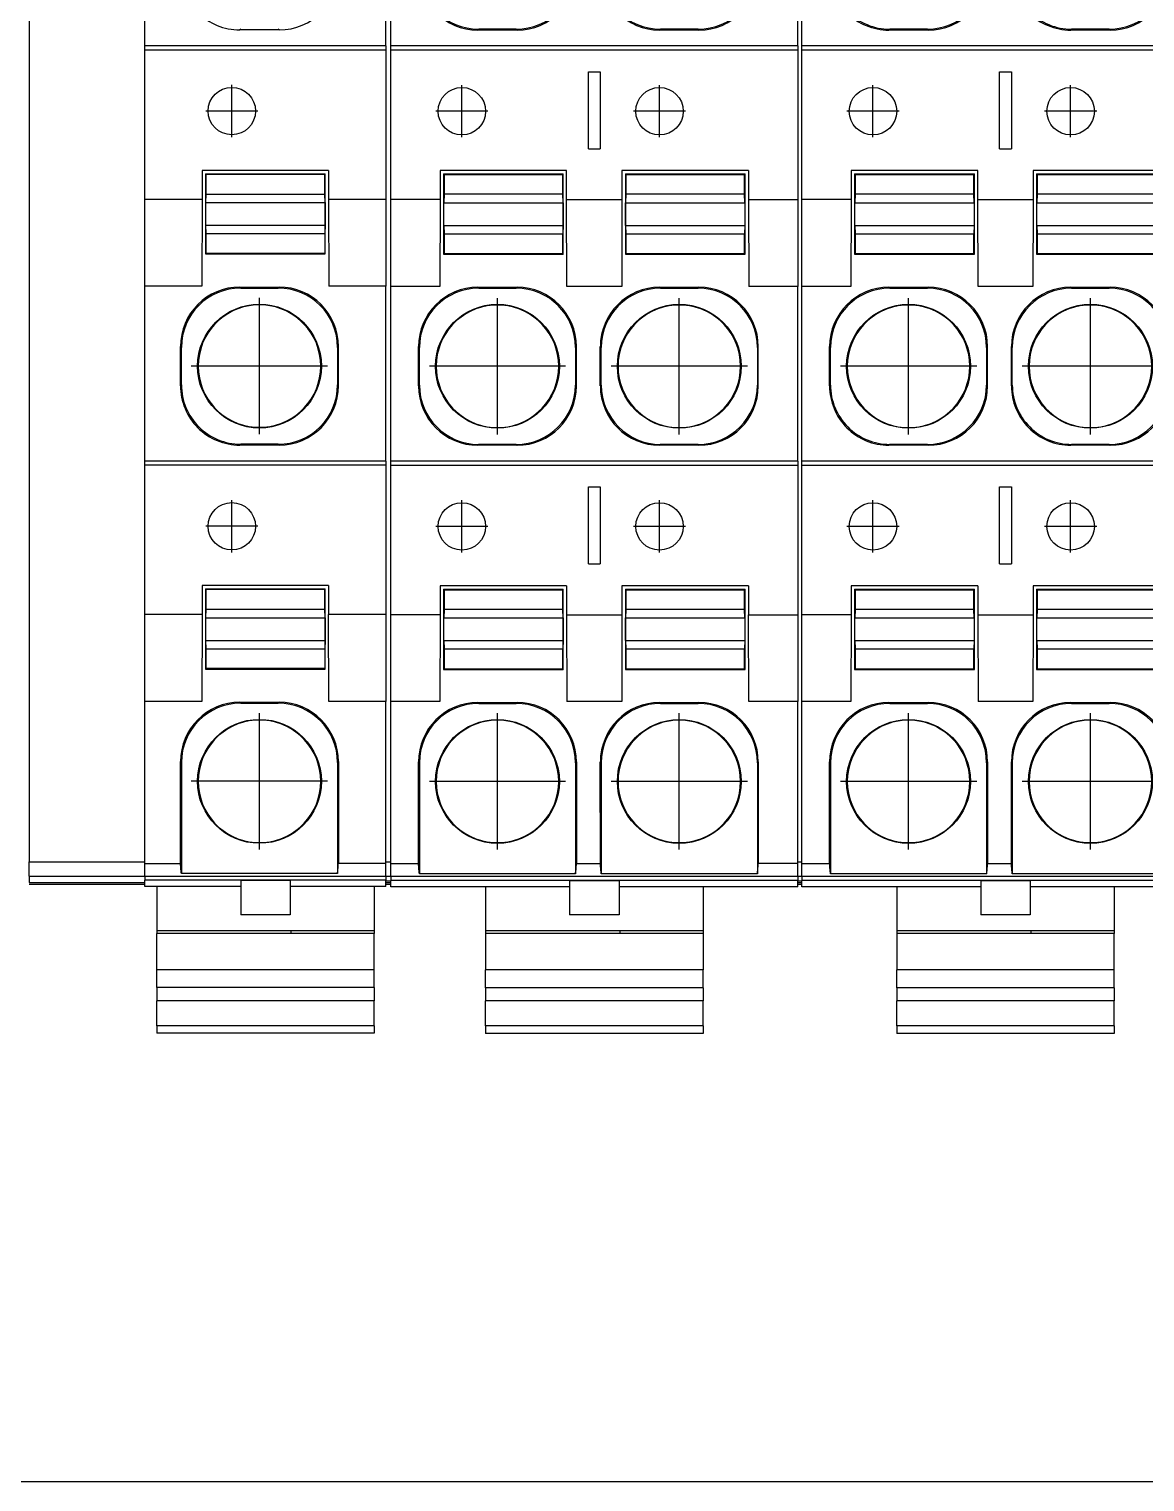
# Model space of a CAD drawing. Extents: x -2333 to 4564, y -5034 to 5704.
# Drawn here: x 3550.8 to 3651.5, y 2006.7 to 2137.7 of the extents above; entities that cross this region are included whole.
import ezdxf

# ---------------------------------------------------------------- set-up
doc = ezdxf.new("R2010")
doc.units = 0
doc.header["$LTSCALE"] = 10
doc.header["$MEASUREMENT"] = 0
doc.linetypes.add('DOT_CENTER', pattern=[14, 12, -1, 0, -1])
doc.layers.get('0').update_dxf_attribs({"linetype": 'CONTINUOUS'})
doc.layers.add('1', color=7, linetype='CONTINUOUS')
doc.layers.add('LEG', color=7, linetype='CONTINUOUS')

# ---------------------------------------------------------------- blocks, each defined once
blk = doc.blocks.new('FIBO-F-1KF__15', base_point=(-334.493, 151.883))
at = {"color": 7, "linetype": 'Continuous'}
for p, q in [((-212.653, 171.333), (-212.653, 171.433)), ((-212.293, 171.333), (-212.293, 171.433)), ((-212.18, 171.333), (-212.18, 171.433)), ((-212.093, 171.333), (-212.093, 171.433)), ((-212.653, 160.913), (-212.653, 161.033)), ((-212.293, 160.913), (-212.293, 161.033)), ((-212.18, 160.913), (-212.18, 161.033)), ((-212.093, 160.913), (-212.093, 161.033)), ((-212.293, 158.488), (-212.293, 160.913)), ((-212.293, 157.238), (-212.293, 158.488)), ((-212.293, 154.813), (-212.293, 157.238)), ((-212.653, 151.883), (-212.653, 154.813)), ((-212.293, 151.883), (-212.293, 154.813)), ((-212.093, 151.883), (-212.093, 154.813)), ((-333.934, 151.883), (-212.653, 151.883)), ((-212.293, 151.883), (-212.653, 151.883)), ((-212.293, 151.883), (-212.132, 151.883))]:
    blk.add_line(p, q, dxfattribs=at)
at = {"color": 2, "linetype": 'Continuous'}
for p, q in [((-212.132, 171.333), (-212.132, 171.433)), ((-212.132, 160.913), (-212.132, 161.033)), ((-212.132, 151.883), (-212.132, 154.813))]:
    blk.add_line(p, q, dxfattribs=at)
blk = doc.blocks.new('FIBO-P-SP-TWIN-____1__12', base_point=(-268.79, 171.433))
at = {"color": 7, "linetype": 'Continuous'}
for p, q in [((-233.29, 181.733), (-233.29, 171.433)), ((-233.191, 171.433), (-233.191, 181.733)), ((-222.79, 181.733), (-222.79, 171.433)), ((-222.691, 171.433), (-222.691, 181.733)), ((-212.29, 181.733), (-212.29, 171.433)), ((-212.026, 181.733), (-212.026, 177.208)), ((-230.14, 180.483), (-230.14, 177.283)), ((-219.64, 180.483), (-219.64, 177.283)), ((-212.357, 180.708), (-212.357, 176.758)), ((-230.054, 177.369), (-230.054, 180.398)), ((-230.04, 177.383), (-230.04, 180.383)), ((-229.54, 180.383), (-229.54, 177.383)), ((-229.327, 177.374), (-229.327, 180.392)), ((-228.752, 177.374), (-228.752, 180.392)), ((-228.54, 177.383), (-228.54, 180.383)), ((-228.04, 177.383), (-228.04, 180.383)), ((-228.025, 177.369), (-228.025, 180.398)), ((-219.554, 177.369), (-219.554, 180.398)), ((-219.54, 177.383), (-219.54, 180.383)), ((-219.04, 180.383), (-219.04, 177.383)), ((-218.827, 177.374), (-218.827, 180.392)), ((-218.252, 177.374), (-218.252, 180.392)), ((-218.04, 177.383), (-218.04, 180.383)), ((-217.54, 177.383), (-217.54, 180.383)), ((-217.525, 177.369), (-217.525, 180.398)), ((-212.026, 179.333), (-210.92, 179.333)), ((-210.92, 179.333), (-210.842, 179.333)), ((-209.924, 179.333), (-210.842, 179.333)), ((-210.842, 179.333), (-210.842, 173.833)), ((-209.472, 179.333), (-209.924, 179.333)), ((-209.472, 179.333), (-209.14, 179.333)), ((-208.508, 179.333), (-209.14, 179.333)), ((-208.508, 179.333), (-208.319, 179.333)), ((-208.319, 179.333), (-208.319, 173.833)), ((-233.715, 179.208), (-233.715, 178.258)), ((-233.692, 179.231), (-233.692, 178.235)), ((-227.187, 178.235), (-227.187, 179.231)), ((-227.165, 178.258), (-227.165, 179.208)), ((-223.215, 179.208), (-223.215, 178.258)), ((-223.192, 179.231), (-223.192, 178.235)), ((-216.687, 178.235), (-216.687, 179.231)), ((-216.665, 178.258), (-216.665, 179.208)), ((-226.736, 178.843), (-226.736, 178.623)), ((-223.644, 178.623), (-223.644, 178.843)), ((-216.236, 178.843), (-216.236, 178.623)), ((-213.144, 178.623), (-213.144, 178.843)), ((-230.14, 177.283), (-229.407, 177.283)), ((-230.054, 177.369), (-230.04, 177.383)), ((-230.054, 177.369), (-228.025, 177.369)), ((-230.04, 177.383), (-229.54, 177.383)), ((-229.54, 177.383), (-229.327, 177.374)), ((-229.407, 175.883), (-229.407, 177.283)), ((-229.407, 177.283), (-227.209, 177.276)), ((-228.752, 177.374), (-229.327, 177.374)), ((-228.752, 177.374), (-228.54, 177.383)), ((-228.54, 177.383), (-228.04, 177.383)), ((-228.04, 177.383), (-228.025, 177.369)), ((-227.209, 177.276), (-227.209, 175.89)), ((-219.64, 177.283), (-218.907, 177.283)), ((-219.554, 177.369), (-219.54, 177.383)), ((-219.554, 177.369), (-217.525, 177.369)), ((-219.54, 177.383), (-219.04, 177.383)), ((-219.04, 177.383), (-218.827, 177.374)), ((-218.907, 175.883), (-218.907, 177.283)), ((-218.907, 177.283), (-216.709, 177.276)), ((-218.252, 177.374), (-218.827, 177.374)), ((-218.252, 177.374), (-218.04, 177.383)), ((-218.04, 177.383), (-217.54, 177.383)), ((-217.54, 177.383), (-217.525, 177.369)), ((-216.709, 177.276), (-216.709, 175.89)), ((-212.178, 177.208), (-212.026, 177.208)), ((-212.026, 177.208), (-211.315, 177.208)), ((-211.315, 177.208), (-211.315, 175.958)), ((-232.64, 176.733), (-230.69, 176.733)), ((-232.64, 176.433), (-232.64, 176.733)), ((-230.69, 176.433), (-230.69, 176.733)), ((-224.692, 176.735), (-225.687, 176.735)), ((-224.715, 176.758), (-225.665, 176.758)), ((-222.14, 176.433), (-222.14, 176.733)), ((-222.14, 176.733), (-220.19, 176.733)), ((-220.19, 176.433), (-220.19, 176.733)), ((-212.612, 176.735), (-215.187, 176.735)), ((-215.165, 176.758), (-212.357, 176.758)), ((-212.612, 176.131), (-212.612, 176.735)), ((-230.69, 176.433), (-232.64, 176.433)), ((-220.19, 176.433), (-222.14, 176.433)), ((-224.692, 176.131), (-225.687, 176.131)), ((-225.665, 176.108), (-224.715, 176.108)), ((-215.187, 176.131), (-212.612, 176.131)), ((-215.165, 176.108), (-212.357, 176.108)), ((-212.357, 176.108), (-212.357, 172.158)), ((-230.14, 175.883), (-230.14, 172.683)), ((-229.407, 175.883), (-230.14, 175.883)), ((-228.025, 175.798), (-230.054, 175.798)), ((-230.054, 172.769), (-230.054, 175.798)), ((-230.04, 175.783), (-230.054, 175.798)), ((-230.04, 172.783), (-230.04, 175.783)), ((-229.54, 175.783), (-230.04, 175.783)), ((-229.327, 175.792), (-229.54, 175.783)), ((-229.54, 175.783), (-229.54, 172.783)), ((-227.209, 175.89), (-229.407, 175.883)), ((-229.327, 175.792), (-228.752, 175.792)), ((-229.327, 172.774), (-229.327, 175.792)), ((-228.752, 172.774), (-228.752, 175.792)), ((-228.752, 175.792), (-228.54, 175.783)), ((-228.54, 172.783), (-228.54, 175.783)), ((-228.04, 175.783), (-228.54, 175.783)), ((-228.04, 175.783), (-228.025, 175.798)), ((-228.04, 172.783), (-228.04, 175.783)), ((-228.025, 172.769), (-228.025, 175.798)), ((-219.64, 175.883), (-219.64, 172.683)), ((-219.64, 175.883), (-218.907, 175.883)), ((-217.525, 175.798), (-219.554, 175.798)), ((-219.554, 172.769), (-219.554, 175.798)), ((-219.54, 175.783), (-219.554, 175.798)), ((-219.54, 172.783), (-219.54, 175.783)), ((-219.04, 175.783), (-219.54, 175.783)), ((-218.827, 175.792), (-219.04, 175.783)), ((-219.04, 175.783), (-219.04, 172.783)), ((-218.907, 175.883), (-216.709, 175.89)), ((-218.827, 172.774), (-218.827, 175.792)), ((-218.827, 175.792), (-218.252, 175.792)), ((-218.252, 172.774), (-218.252, 175.792)), ((-218.252, 175.792), (-218.04, 175.783)), ((-217.54, 175.783), (-218.04, 175.783)), ((-218.04, 172.783), (-218.04, 175.783)), ((-217.54, 175.783), (-217.525, 175.798)), ((-217.54, 172.783), (-217.54, 175.783)), ((-217.525, 172.769), (-217.525, 175.798)), ((-212.178, 175.958), (-212.026, 175.958)), ((-212.026, 175.958), (-211.315, 175.958)), ((-212.026, 175.958), (-212.026, 171.433)), ((-233.715, 174.608), (-233.715, 173.658)), ((-233.692, 174.631), (-233.692, 173.635)), ((-227.187, 173.635), (-227.187, 174.631)), ((-227.165, 173.658), (-227.165, 174.608)), ((-223.215, 174.608), (-223.215, 173.658)), ((-223.192, 174.631), (-223.192, 173.635)), ((-216.687, 173.635), (-216.687, 174.631)), ((-216.665, 173.658), (-216.665, 174.608)), ((-226.736, 174.243), (-226.736, 174.023)), ((-223.644, 174.023), (-223.644, 174.243)), ((-216.236, 174.243), (-216.236, 174.023)), ((-213.144, 174.023), (-213.144, 174.243)), ((-212.026, 173.833), (-210.92, 173.833)), ((-210.92, 173.833), (-210.842, 173.833)), ((-210.842, 173.833), (-209.924, 173.833)), ((-209.472, 173.833), (-209.924, 173.833)), ((-209.472, 173.833), (-209.14, 173.833)), ((-208.508, 173.833), (-209.14, 173.833)), ((-208.508, 173.833), (-208.319, 173.833)), ((-230.054, 172.769), (-230.04, 172.783)), ((-230.054, 172.769), (-228.025, 172.769)), ((-230.04, 172.783), (-229.54, 172.783)), ((-229.54, 172.783), (-229.327, 172.774)), ((-228.752, 172.774), (-229.327, 172.774)), ((-228.752, 172.774), (-228.54, 172.783)), ((-228.54, 172.783), (-228.04, 172.783)), ((-228.04, 172.783), (-228.025, 172.769)), ((-219.554, 172.769), (-219.54, 172.783)), ((-219.554, 172.769), (-217.525, 172.769)), ((-219.54, 172.783), (-219.04, 172.783)), ((-219.04, 172.783), (-218.827, 172.774)), ((-218.252, 172.774), (-218.827, 172.774)), ((-218.252, 172.774), (-218.04, 172.783)), ((-218.04, 172.783), (-217.54, 172.783)), ((-217.54, 172.783), (-217.525, 172.769)), ((-230.14, 172.683), (-229.407, 172.683)), ((-229.407, 172.683), (-229.407, 171.433)), ((-229.407, 172.683), (-227.209, 172.676)), ((-227.209, 172.676), (-227.209, 171.433)), ((-219.64, 172.683), (-218.907, 172.683)), ((-218.907, 172.683), (-218.907, 171.433)), ((-218.907, 172.683), (-216.709, 172.676)), ((-216.709, 172.676), (-216.709, 171.433)), ((-224.692, 172.135), (-225.687, 172.135)), ((-224.715, 172.158), (-225.665, 172.158)), ((-212.612, 172.135), (-215.187, 172.135)), ((-215.165, 172.158), (-212.357, 172.158)), ((-212.612, 171.433), (-212.612, 172.135)), ((-233.29, 171.433), (-237.709, 171.433)), ((-233.191, 171.433), (-233.29, 171.433)), ((-229.407, 171.433), (-233.191, 171.433)), ((-227.209, 171.433), (-229.407, 171.433)), ((-222.79, 171.433), (-227.209, 171.433)), ((-222.691, 171.433), (-222.79, 171.433)), ((-218.907, 171.433), (-222.691, 171.433)), ((-216.709, 171.433), (-218.907, 171.433)), ((-212.612, 171.433), (-216.709, 171.433)), ((-212.29, 171.433), (-212.612, 171.433)), ((-212.29, 171.433), (-212.188, 171.433)), ((-212.026, 171.433), (-212.188, 171.433))]:
    blk.add_line(p, q, dxfattribs=at)
at = {"color": 2, "linetype": 'Continuous'}
for p, q in [((-212.188, 181.733), (-212.188, 171.433)), ((-209.924, 179.333), (-209.924, 173.833)), ((-209.472, 179.333), (-209.472, 173.833)), ((-209.14, 179.333), (-209.14, 173.833)), ((-208.508, 179.333), (-208.508, 173.833)), ((-233.692, 179.231), (-233.715, 179.208)), ((-227.165, 179.208), (-227.187, 179.231)), ((-223.215, 179.208), (-223.192, 179.231)), ((-216.687, 179.231), (-216.665, 179.208)), ((-233.715, 178.258), (-233.692, 178.235)), ((-227.165, 178.258), (-227.187, 178.235)), ((-223.215, 178.258), (-223.192, 178.235)), ((-216.665, 178.258), (-216.687, 178.235)), ((-212.178, 177.208), (-212.178, 175.958)), ((-210.842, 177.233), (-210.92, 177.233)), ((-225.665, 176.758), (-225.687, 176.735)), ((-224.715, 176.758), (-224.692, 176.735)), ((-215.165, 176.758), (-215.187, 176.735)), ((-225.665, 176.108), (-225.687, 176.131)), ((-224.715, 176.108), (-224.692, 176.131)), ((-215.165, 176.108), (-215.187, 176.131)), ((-233.692, 174.631), (-233.715, 174.608)), ((-227.165, 174.608), (-227.187, 174.631)), ((-223.215, 174.608), (-223.192, 174.631)), ((-216.665, 174.608), (-216.687, 174.631)), ((-233.715, 173.658), (-233.692, 173.635)), ((-227.165, 173.658), (-227.187, 173.635)), ((-223.215, 173.658), (-223.192, 173.635)), ((-216.665, 173.658), (-216.687, 173.635)), ((-225.665, 172.158), (-225.687, 172.135)), ((-224.715, 172.158), (-224.692, 172.135)), ((-215.165, 172.158), (-215.187, 172.135))]:
    blk.add_line(p, q, dxfattribs=at)
at = {"color": 7, "linetype": 'Continuous'}
for centre, radius in [((-225.19, 178.733), 1.567), ((-214.69, 178.733), 1.567), ((-231.64, 178.233), 0.6), ((-221.14, 178.233), 0.6), ((-225.19, 174.133), 1.567), ((-214.69, 174.133), 1.567), ((-231.64, 173.233), 0.6), ((-221.14, 173.233), 0.6)]:
    blk.add_circle(centre, radius, dxfattribs=at)
for centre, radius, start, end in [((-235.215, 179.208), 1.5, 0, 90), ((-235.192, 179.231), 1.5, 0, 90), ((-225.687, 179.231), 1.5, 90, 180), ((-225.665, 179.208), 1.5, 90, 180), ((-224.715, 179.208), 1.5, 0, 90), ((-224.692, 179.231), 1.5, 0, 90), ((-215.187, 179.231), 1.5, 90, 180), ((-215.165, 179.208), 1.5, 90, 180), ((-225.19, 178.733), 1.55, 4.0694, 175.9306), ((-214.69, 178.733), 1.55, 4.0694, 175.9306), ((-225.218, 178.733), 1.522, 175.8545, 184.1455), ((-225.19, 178.733), 1.55, 184.0694, 355.9306), ((-225.161, 178.733), 1.522, 355.8545, 4.1455), ((-214.718, 178.733), 1.522, 175.8545, 184.1455), ((-214.69, 178.733), 1.55, 184.0694, 355.9306), ((-214.661, 178.733), 1.522, 355.8545, 4.1455), ((-235.215, 178.258), 1.5, 270, 0), ((-235.192, 178.235), 1.5, 270, 0), ((-225.687, 178.235), 1.5, 180, 270), ((-225.665, 178.258), 1.5, 180, 270), ((-224.715, 178.258), 1.5, 270, 0), ((-224.692, 178.235), 1.5, 270, 0), ((-215.187, 178.235), 1.5, 180, 270), ((-215.165, 178.258), 1.5, 180, 270), ((-235.215, 174.608), 1.5, 0, 90), ((-235.192, 174.631), 1.5, 0, 90), ((-225.687, 174.631), 1.5, 90, 180), ((-225.665, 174.608), 1.5, 90, 180), ((-224.715, 174.608), 1.5, 0, 90), ((-224.692, 174.631), 1.5, 0, 90), ((-215.187, 174.631), 1.5, 90, 180), ((-215.165, 174.608), 1.5, 90, 180), ((-225.19, 174.133), 1.55, 4.0694, 175.9306), ((-214.69, 174.133), 1.55, 4.0694, 175.9306), ((-225.218, 174.133), 1.522, 175.8545, 184.1455), ((-225.161, 174.133), 1.522, 355.8545, 4.1455), ((-214.718, 174.133), 1.522, 175.8545, 184.1455), ((-214.661, 174.133), 1.522, 355.8545, 4.1455), ((-225.19, 174.133), 1.55, 184.0694, 355.9306), ((-214.69, 174.133), 1.55, 184.0694, 355.9306), ((-235.215, 173.658), 1.5, 270, 0), ((-235.192, 173.635), 1.5, 270, 0), ((-225.687, 173.635), 1.5, 180, 270), ((-225.665, 173.658), 1.5, 180, 270), ((-224.715, 173.658), 1.5, 270, 0), ((-224.692, 173.635), 1.5, 270, 0), ((-215.187, 173.635), 1.5, 180, 270), ((-215.165, 173.658), 1.5, 180, 270)]:
    blk.add_arc(centre, radius, start, end, dxfattribs=at)
at = {"color": 2, "linetype": 'Continuous'}
for points in [[(-210.92, 177.233), (-210.92, 177.758), (-210.92, 178.283), (-210.92, 178.808), (-210.92, 179.333)], [(-210.92, 173.833), (-210.92, 174.683), (-210.92, 175.533), (-210.92, 176.383), (-210.92, 177.233)]]:
    blk.add_spline(points, degree=3, dxfattribs=at)
at = {"color": 7, "linetype": 'Continuous'}
for points in [[(-212.357, 176.758), (-212.463, 176.747), (-212.612, 176.735)], [(-212.357, 176.108), (-212.463, 176.12), (-212.612, 176.131)], [(-212.357, 172.158), (-212.463, 172.147), (-212.612, 172.135)]]:
    blk.add_spline(points, degree=3, dxfattribs=at)
at = {"layer": '1', "color": 2, "linetype": 'DOT_CENTER'}
for p, q in [((-225.19, 180.457), (-225.19, 177.009)), ((-214.69, 180.457), (-214.69, 177.009)), ((-231.64, 178.893), (-231.64, 177.573)), ((-223.466, 178.733), (-226.913, 178.733)), ((-221.14, 178.893), (-221.14, 177.573)), ((-212.966, 178.733), (-216.413, 178.733)), ((-230.98, 178.233), (-232.3, 178.233)), ((-220.48, 178.233), (-221.8, 178.233)), ((-225.19, 175.857), (-225.19, 172.409)), ((-214.69, 175.857), (-214.69, 172.409)), ((-231.64, 173.893), (-231.64, 172.573)), ((-223.466, 174.133), (-226.913, 174.133)), ((-221.14, 173.893), (-221.14, 172.573)), ((-212.966, 174.133), (-216.413, 174.133)), ((-230.98, 173.233), (-232.3, 173.233)), ((-220.48, 173.233), (-221.8, 173.233))]:
    blk.add_line(p, q, dxfattribs=at)
blk = doc.blocks.new('FIBO-P-SP1_5-SINGLE-PWR__11', base_point=(-268.793, 154.813))
at = {"color": 7, "linetype": 'Continuous'}
for p, q in [((-233.293, 160.913), (-237.712, 160.913)), ((-233.293, 160.913), (-233.293, 154.813)), ((-233.293, 160.913), (-233.195, 160.913)), ((-233.195, 154.813), (-233.195, 160.913)), ((-233.195, 160.913), (-229.41, 160.913)), ((-229.41, 160.913), (-227.212, 160.913)), ((-229.41, 160.913), (-229.41, 159.463)), ((-222.793, 160.913), (-227.212, 160.913)), ((-227.212, 160.913), (-227.212, 159.47)), ((-222.793, 160.913), (-222.793, 154.813)), ((-222.793, 160.913), (-222.695, 160.913)), ((-222.695, 154.813), (-222.695, 160.913)), ((-222.695, 160.913), (-218.91, 160.913)), ((-218.91, 160.913), (-216.712, 160.913)), ((-218.91, 160.913), (-218.91, 159.463)), ((-216.712, 160.913), (-216.712, 159.47)), ((-212.615, 160.913), (-216.712, 160.913)), ((-212.293, 160.913), (-212.615, 160.913)), ((-212.615, 160.913), (-212.615, 159.71)), ((-212.293, 158.488), (-212.293, 160.913)), ((-212.293, 160.913), (-212.192, 160.913)), ((-212.029, 160.913), (-212.192, 160.913)), ((-212.029, 160.913), (-212.029, 158.488)), ((-212.029, 160.613), (-210.923, 160.613)), ((-210.923, 160.613), (-210.845, 160.613)), ((-209.928, 160.613), (-210.845, 160.613)), ((-210.845, 160.613), (-210.845, 155.113)), ((-209.476, 160.613), (-209.928, 160.613)), ((-209.476, 160.613), (-209.144, 160.613)), ((-208.512, 160.613), (-209.144, 160.613)), ((-208.512, 160.613), (-208.323, 160.613)), ((-208.323, 160.613), (-208.323, 155.113)), ((-229.41, 159.463), (-227.212, 159.47)), ((-224.696, 159.71), (-225.691, 159.71)), ((-225.668, 159.688), (-224.718, 159.688)), ((-216.712, 159.47), (-218.91, 159.463)), ((-215.191, 159.71), (-212.615, 159.71)), ((-215.168, 159.688), (-212.361, 159.688)), ((-212.361, 159.688), (-212.361, 155.738)), ((-230.143, 159.463), (-229.41, 159.463)), ((-230.143, 159.463), (-230.143, 156.263)), ((-228.029, 159.377), (-230.057, 159.377)), ((-230.043, 159.363), (-230.057, 159.377)), ((-230.057, 156.349), (-230.057, 159.377)), ((-230.043, 159.363), (-230.043, 156.363)), ((-229.543, 159.363), (-230.043, 159.363)), ((-229.331, 159.371), (-229.543, 159.363)), ((-229.543, 156.363), (-229.543, 159.363)), ((-229.331, 159.371), (-228.756, 159.371)), ((-229.331, 156.354), (-229.331, 159.371)), ((-228.756, 159.371), (-228.543, 159.363)), ((-228.756, 156.354), (-228.756, 159.371)), ((-228.543, 156.363), (-228.543, 159.363)), ((-228.543, 159.363), (-228.043, 159.363)), ((-228.029, 159.377), (-228.043, 159.363)), ((-228.043, 159.363), (-228.043, 156.363)), ((-228.029, 156.349), (-228.029, 159.377)), ((-219.643, 159.463), (-218.91, 159.463)), ((-219.643, 159.463), (-219.643, 156.263)), ((-217.529, 159.377), (-219.557, 159.377)), ((-219.543, 159.363), (-219.557, 159.377)), ((-219.557, 156.349), (-219.557, 159.377)), ((-219.543, 159.363), (-219.543, 156.363)), ((-219.043, 159.363), (-219.543, 159.363)), ((-218.831, 159.371), (-219.043, 159.363)), ((-219.043, 156.363), (-219.043, 159.363)), ((-218.831, 156.354), (-218.831, 159.371)), ((-218.831, 159.371), (-218.256, 159.371)), ((-218.256, 156.354), (-218.256, 159.371)), ((-218.256, 159.371), (-218.043, 159.363)), ((-218.043, 156.363), (-218.043, 159.363)), ((-218.043, 159.363), (-217.543, 159.363)), ((-217.529, 159.377), (-217.543, 159.363)), ((-217.543, 159.363), (-217.543, 156.363)), ((-217.529, 156.349), (-217.529, 159.377)), ((-212.293, 157.238), (-212.293, 158.488)), ((-212.181, 158.488), (-212.029, 158.488)), ((-212.029, 158.488), (-211.319, 158.488)), ((-211.319, 158.488), (-211.319, 157.238)), ((-233.696, 158.21), (-233.696, 157.215)), ((-227.191, 157.215), (-227.191, 158.21)), ((-227.168, 157.238), (-227.168, 158.188)), ((-223.218, 158.188), (-223.218, 157.238)), ((-223.196, 158.21), (-223.196, 157.215)), ((-216.691, 157.215), (-216.691, 158.21)), ((-216.668, 157.238), (-216.668, 158.188)), ((-226.739, 157.823), (-226.739, 157.603)), ((-223.647, 157.603), (-223.647, 157.823)), ((-216.239, 157.823), (-216.239, 157.603)), ((-213.147, 157.603), (-213.147, 157.823)), ((-212.293, 154.813), (-212.293, 157.238)), ((-212.181, 157.238), (-212.029, 157.238)), ((-212.029, 157.238), (-211.319, 157.238)), ((-212.029, 157.238), (-212.029, 154.813)), ((-230.143, 156.263), (-229.41, 156.263)), ((-230.043, 156.363), (-230.057, 156.349)), ((-230.057, 156.349), (-228.029, 156.349)), ((-229.543, 156.363), (-230.043, 156.363)), ((-229.331, 156.354), (-229.543, 156.363)), ((-229.41, 156.263), (-229.41, 154.813)), ((-229.41, 156.263), (-227.212, 156.256)), ((-228.756, 156.354), (-229.331, 156.354)), ((-228.543, 156.363), (-228.756, 156.354)), ((-228.043, 156.363), (-228.543, 156.363)), ((-228.043, 156.363), (-228.029, 156.349)), ((-227.212, 156.256), (-227.212, 154.813)), ((-219.643, 156.263), (-218.91, 156.263)), ((-219.543, 156.363), (-219.557, 156.349)), ((-219.557, 156.349), (-217.529, 156.349)), ((-219.043, 156.363), (-219.543, 156.363)), ((-218.831, 156.354), (-219.043, 156.363)), ((-218.91, 156.263), (-218.91, 154.813)), ((-218.91, 156.263), (-216.712, 156.256)), ((-218.256, 156.354), (-218.831, 156.354)), ((-218.043, 156.363), (-218.256, 156.354)), ((-217.543, 156.363), (-218.043, 156.363)), ((-217.543, 156.363), (-217.529, 156.349)), ((-216.712, 156.256), (-216.712, 154.813)), ((-224.696, 155.715), (-225.691, 155.715)), ((-224.718, 155.738), (-225.668, 155.738)), ((-212.615, 155.715), (-215.191, 155.715)), ((-215.168, 155.738), (-212.361, 155.738)), ((-212.615, 154.813), (-212.615, 155.715)), ((-212.029, 155.113), (-210.923, 155.113)), ((-210.923, 155.113), (-210.845, 155.113)), ((-209.928, 155.113), (-210.845, 155.113)), ((-209.476, 155.113), (-209.928, 155.113)), ((-209.476, 155.113), (-209.144, 155.113)), ((-208.512, 155.113), (-209.144, 155.113)), ((-208.512, 155.113), (-208.323, 155.113)), ((-233.293, 154.813), (-237.712, 154.813)), ((-233.195, 154.813), (-233.293, 154.813)), ((-229.41, 154.813), (-233.195, 154.813)), ((-227.212, 154.813), (-229.41, 154.813)), ((-222.793, 154.813), (-227.212, 154.813)), ((-222.695, 154.813), (-222.793, 154.813)), ((-218.91, 154.813), (-222.695, 154.813)), ((-216.712, 154.813), (-218.91, 154.813)), ((-212.615, 154.813), (-216.712, 154.813)), ((-212.293, 154.813), (-212.615, 154.813)), ((-212.293, 154.813), (-212.192, 154.813)), ((-212.029, 154.813), (-212.192, 154.813))]:
    blk.add_line(p, q, dxfattribs=at)
at = {"color": 2, "linetype": 'Continuous'}
for p, q in [((-212.192, 160.913), (-212.192, 154.813)), ((-209.928, 160.613), (-209.928, 155.113)), ((-209.476, 160.613), (-209.476, 155.113)), ((-209.144, 160.613), (-209.144, 155.113)), ((-208.512, 160.613), (-208.512, 155.113)), ((-225.668, 159.688), (-225.691, 159.71)), ((-224.718, 159.688), (-224.696, 159.71)), ((-215.191, 159.71), (-215.168, 159.688)), ((-212.181, 158.488), (-212.181, 157.238)), ((-210.845, 158.513), (-210.923, 158.513)), ((-233.696, 158.21), (-233.718, 158.188)), ((-227.168, 158.188), (-227.191, 158.21)), ((-223.218, 158.188), (-223.196, 158.21)), ((-216.691, 158.21), (-216.668, 158.188)), ((-233.718, 157.238), (-233.696, 157.215)), ((-227.168, 157.238), (-227.191, 157.215)), ((-223.218, 157.238), (-223.196, 157.215)), ((-216.668, 157.238), (-216.691, 157.215)), ((-225.668, 155.738), (-225.691, 155.715)), ((-224.718, 155.738), (-224.696, 155.715)), ((-215.168, 155.738), (-215.191, 155.715))]:
    blk.add_line(p, q, dxfattribs=at)
at = {"color": 7, "linetype": 'Continuous'}
for centre, radius in [((-225.193, 157.713), 1.567), ((-214.693, 157.713), 1.567), ((-231.643, 157.013), 0.6), ((-221.143, 157.013), 0.6)]:
    blk.add_circle(centre, radius, dxfattribs=at)
for centre, radius, start, end in [((-235.196, 158.21), 1.5, 0, 90), ((-225.691, 158.21), 1.5, 90, 180), ((-225.668, 158.188), 1.5, 90, 180), ((-224.718, 158.188), 1.5, 0, 90), ((-224.696, 158.21), 1.5, 0, 90), ((-215.191, 158.21), 1.5, 90, 180), ((-215.168, 158.188), 1.5, 90, 180), ((-225.193, 157.713), 1.55, 4.0694, 175.9306), ((-214.693, 157.713), 1.55, 4.0694, 175.9306), ((-225.222, 157.713), 1.522, 175.8545, 184.1455), ((-225.165, 157.713), 1.522, 355.8545, 4.1455), ((-214.722, 157.713), 1.522, 175.8545, 184.1455), ((-214.665, 157.713), 1.522, 355.8545, 4.1455), ((-225.193, 157.713), 1.55, 184.0694, 355.9306), ((-214.693, 157.713), 1.55, 184.0694, 355.9306), ((-235.196, 157.215), 1.5, 270, 0), ((-225.691, 157.215), 1.5, 180, 270), ((-225.668, 157.238), 1.5, 180, 270), ((-224.718, 157.238), 1.5, 270, 0), ((-224.696, 157.215), 1.5, 270, 0), ((-215.191, 157.215), 1.5, 180, 270), ((-215.168, 157.238), 1.5, 180, 270)]:
    blk.add_arc(centre, radius, start, end, dxfattribs=at)
at = {"color": 2, "linetype": 'Continuous'}
for points in [[(-210.923, 158.513), (-210.923, 159.038), (-210.923, 159.563), (-210.923, 160.088), (-210.923, 160.613)], [(-210.923, 155.113), (-210.923, 155.963), (-210.923, 156.813), (-210.923, 157.663), (-210.923, 158.513)]]:
    blk.add_spline(points, degree=3, dxfattribs=at)
at = {"color": 7, "linetype": 'Continuous'}
for points in [[(-212.361, 159.688), (-212.466, 159.699), (-212.615, 159.71)], [(-212.361, 155.738), (-212.466, 155.726), (-212.615, 155.715)]]:
    blk.add_spline(points, degree=3, dxfattribs=at)
at = {"layer": '1', "color": 2, "linetype": 'DOT_CENTER'}
for p, q in [((-225.193, 159.436), (-225.193, 155.989)), ((-214.693, 159.436), (-214.693, 155.989)), ((-231.643, 157.673), (-231.643, 156.353)), ((-223.47, 157.713), (-226.917, 157.713)), ((-221.143, 157.673), (-221.143, 156.353)), ((-212.97, 157.713), (-216.417, 157.713)), ((-230.983, 157.013), (-232.303, 157.013)), ((-220.483, 157.013), (-221.803, 157.013))]:
    blk.add_line(p, q, dxfattribs=at)
blk = doc.blocks.new('FIBO-P-SP-TWIN-_____10', base_point=(-265.446, 176.943))
at = {"color": 7, "linetype": 'Continuous'}
for p, q in [((-229.946, 187.243), (-234.365, 187.243)), ((-229.946, 187.243), (-229.848, 187.243)), ((-229.946, 187.243), (-229.946, 176.943)), ((-229.848, 187.243), (-226.063, 187.243)), ((-229.848, 176.943), (-229.848, 187.243)), ((-226.063, 187.243), (-223.865, 187.243)), ((-226.063, 185.993), (-226.063, 187.243)), ((-223.865, 187.243), (-223.865, 186)), ((-219.446, 187.243), (-223.865, 187.243)), ((-219.446, 187.243), (-219.348, 187.243)), ((-219.446, 187.243), (-219.446, 176.943)), ((-219.348, 187.243), (-215.563, 187.243)), ((-219.348, 176.943), (-219.348, 187.243)), ((-215.563, 187.243), (-213.365, 187.243)), ((-215.563, 185.993), (-215.563, 187.243)), ((-209.268, 187.243), (-213.365, 187.243)), ((-213.365, 187.243), (-213.365, 186)), ((-209.268, 187.243), (-209.268, 186.241)), ((-208.946, 187.243), (-209.268, 187.243)), ((-208.946, 187.243), (-208.844, 187.243)), ((-208.946, 187.243), (-208.946, 176.943)), ((-208.682, 187.243), (-208.844, 187.243)), ((-208.682, 187.243), (-208.682, 182.718)), ((-226.796, 185.993), (-226.796, 182.793)), ((-226.796, 185.993), (-226.063, 185.993)), ((-226.063, 185.993), (-223.865, 186)), ((-221.348, 186.241), (-222.344, 186.241)), ((-222.321, 186.218), (-221.371, 186.218)), ((-216.296, 185.993), (-215.563, 185.993)), ((-216.296, 185.993), (-216.296, 182.793)), ((-213.365, 186), (-215.563, 185.993)), ((-211.844, 186.241), (-209.268, 186.241)), ((-211.821, 186.218), (-209.014, 186.218)), ((-209.014, 186.218), (-209.014, 182.268)), ((-226.71, 182.879), (-226.71, 185.908)), ((-224.681, 185.908), (-226.71, 185.908)), ((-226.696, 185.893), (-226.71, 185.908)), ((-226.696, 182.893), (-226.696, 185.893)), ((-226.196, 185.893), (-226.696, 185.893)), ((-225.983, 185.902), (-226.196, 185.893)), ((-226.196, 185.893), (-226.196, 182.893)), ((-225.983, 182.885), (-225.983, 185.902)), ((-225.983, 185.902), (-225.408, 185.902)), ((-225.408, 182.885), (-225.408, 185.902)), ((-225.408, 185.902), (-225.196, 185.893)), ((-225.196, 182.893), (-225.196, 185.893)), ((-224.696, 185.893), (-225.196, 185.893)), ((-224.696, 185.893), (-224.681, 185.908)), ((-224.696, 182.893), (-224.696, 185.893)), ((-224.681, 182.879), (-224.681, 185.908)), ((-214.181, 185.908), (-216.21, 185.908)), ((-216.21, 182.879), (-216.21, 185.908)), ((-216.196, 185.893), (-216.21, 185.908)), ((-216.196, 182.893), (-216.196, 185.893)), ((-215.696, 185.893), (-216.196, 185.893)), ((-215.483, 185.902), (-215.696, 185.893)), ((-215.696, 185.893), (-215.696, 182.893)), ((-215.483, 182.885), (-215.483, 185.902)), ((-215.483, 185.902), (-214.908, 185.902)), ((-214.908, 182.885), (-214.908, 185.902)), ((-214.908, 185.902), (-214.696, 185.893)), ((-214.196, 185.893), (-214.696, 185.893)), ((-214.696, 182.893), (-214.696, 185.893)), ((-214.196, 185.893), (-214.181, 185.908)), ((-214.196, 182.893), (-214.196, 185.893)), ((-214.181, 182.879), (-214.181, 185.908)), ((-208.682, 184.843), (-207.576, 184.843)), ((-207.576, 184.843), (-207.498, 184.843)), ((-207.498, 184.843), (-206.58, 184.843)), ((-207.498, 184.843), (-207.498, 179.343)), ((-206.128, 184.843), (-206.58, 184.843)), ((-206.128, 184.843), (-205.796, 184.843)), ((-205.164, 184.843), (-205.796, 184.843)), ((-205.164, 184.843), (-204.975, 184.843)), ((-204.975, 184.843), (-204.975, 179.343)), ((-230.371, 184.718), (-230.371, 183.768)), ((-230.348, 184.741), (-230.348, 183.745)), ((-223.844, 183.745), (-223.844, 184.741)), ((-223.821, 183.768), (-223.821, 184.718)), ((-219.871, 184.718), (-219.871, 183.768)), ((-219.848, 184.741), (-219.848, 183.745)), ((-213.344, 183.745), (-213.344, 184.741)), ((-213.321, 183.768), (-213.321, 184.718)), ((-223.392, 184.353), (-223.392, 184.133)), ((-220.3, 184.133), (-220.3, 184.353)), ((-212.892, 184.353), (-212.892, 184.133)), ((-209.8, 184.133), (-209.8, 184.353)), ((-226.796, 182.793), (-226.063, 182.793)), ((-226.71, 182.879), (-226.696, 182.893)), ((-226.71, 182.879), (-224.681, 182.879)), ((-226.696, 182.893), (-226.196, 182.893)), ((-226.196, 182.893), (-225.983, 182.885)), ((-226.063, 181.393), (-226.063, 182.793)), ((-226.063, 182.793), (-223.865, 182.786)), ((-225.408, 182.885), (-225.983, 182.885)), ((-225.408, 182.885), (-225.196, 182.893)), ((-225.196, 182.893), (-224.696, 182.893)), ((-224.696, 182.893), (-224.681, 182.879)), ((-223.865, 182.786), (-223.865, 181.4)), ((-216.296, 182.793), (-215.563, 182.793)), ((-216.21, 182.879), (-216.196, 182.893)), ((-216.21, 182.879), (-214.181, 182.879)), ((-216.196, 182.893), (-215.696, 182.893)), ((-215.696, 182.893), (-215.483, 182.885)), ((-215.563, 182.793), (-213.365, 182.786)), ((-215.563, 181.393), (-215.563, 182.793)), ((-214.908, 182.885), (-215.483, 182.885)), ((-214.908, 182.885), (-214.696, 182.893)), ((-214.696, 182.893), (-214.196, 182.893)), ((-214.196, 182.893), (-214.181, 182.879)), ((-213.365, 182.786), (-213.365, 181.4)), ((-208.834, 182.718), (-208.682, 182.718)), ((-208.682, 182.718), (-207.971, 182.718)), ((-207.971, 182.718), (-207.971, 181.468)), ((-221.348, 182.245), (-222.344, 182.245)), ((-221.371, 182.268), (-222.321, 182.268)), ((-209.268, 182.246), (-211.844, 182.245)), ((-211.821, 182.268), (-209.014, 182.268)), ((-209.268, 181.641), (-209.268, 182.246)), ((-229.296, 182.243), (-227.346, 182.243)), ((-229.296, 181.943), (-229.296, 182.243)), ((-227.346, 181.943), (-229.296, 181.943)), ((-227.346, 181.943), (-227.346, 182.243)), ((-218.796, 182.243), (-216.846, 182.243)), ((-218.796, 181.943), (-218.796, 182.243)), ((-216.846, 181.943), (-218.796, 181.943)), ((-216.846, 181.943), (-216.846, 182.243)), ((-221.348, 181.641), (-222.344, 181.641)), ((-222.321, 181.618), (-221.371, 181.618)), ((-211.844, 181.641), (-209.268, 181.641)), ((-211.821, 181.618), (-209.014, 181.618)), ((-209.014, 181.618), (-209.014, 177.668)), ((-226.796, 181.393), (-226.796, 178.193)), ((-226.063, 181.393), (-226.796, 181.393)), ((-224.681, 181.308), (-226.71, 181.308)), ((-226.71, 178.279), (-226.71, 181.308)), ((-226.696, 181.293), (-226.71, 181.308)), ((-226.696, 178.293), (-226.696, 181.293)), ((-226.196, 181.293), (-226.696, 181.293)), ((-225.983, 181.302), (-226.196, 181.293)), ((-226.196, 181.293), (-226.196, 178.293)), ((-223.865, 181.4), (-226.063, 181.393)), ((-225.983, 181.302), (-225.408, 181.302)), ((-225.983, 178.285), (-225.983, 181.302)), ((-225.408, 181.302), (-225.196, 181.293)), ((-225.408, 178.285), (-225.408, 181.302)), ((-225.196, 178.293), (-225.196, 181.293)), ((-224.696, 181.293), (-225.196, 181.293)), ((-224.696, 181.293), (-224.681, 181.308)), ((-224.696, 178.293), (-224.696, 181.293)), ((-224.681, 178.279), (-224.681, 181.308)), ((-216.296, 181.393), (-215.563, 181.393)), ((-216.296, 181.393), (-216.296, 178.193)), ((-214.181, 181.308), (-216.21, 181.308)), ((-216.21, 178.279), (-216.21, 181.308)), ((-216.196, 181.293), (-216.21, 181.308)), ((-215.696, 181.293), (-216.196, 181.293)), ((-216.196, 178.293), (-216.196, 181.293)), ((-215.483, 181.302), (-215.696, 181.293)), ((-215.696, 181.293), (-215.696, 178.293)), ((-215.563, 181.393), (-213.365, 181.4)), ((-215.483, 178.285), (-215.483, 181.302)), ((-215.483, 181.302), (-214.908, 181.302)), ((-214.908, 178.285), (-214.908, 181.302)), ((-214.908, 181.302), (-214.696, 181.293)), ((-214.196, 181.293), (-214.696, 181.293)), ((-214.696, 178.293), (-214.696, 181.293)), ((-214.196, 181.293), (-214.181, 181.308)), ((-214.196, 178.293), (-214.196, 181.293)), ((-214.181, 178.279), (-214.181, 181.308)), ((-208.834, 181.468), (-208.682, 181.468)), ((-208.682, 181.468), (-207.971, 181.468)), ((-208.682, 181.468), (-208.682, 176.943)), ((-230.371, 180.118), (-230.371, 179.168)), ((-230.348, 180.141), (-230.348, 179.145)), ((-223.844, 179.145), (-223.844, 180.141)), ((-223.821, 179.168), (-223.821, 180.118)), ((-219.871, 180.118), (-219.871, 179.168)), ((-219.848, 180.141), (-219.848, 179.145)), ((-213.344, 179.145), (-213.344, 180.141)), ((-213.321, 179.168), (-213.321, 180.118)), ((-223.392, 179.753), (-223.392, 179.533)), ((-220.3, 179.533), (-220.3, 179.753)), ((-212.892, 179.753), (-212.892, 179.533)), ((-209.8, 179.533), (-209.8, 179.753)), ((-208.682, 179.343), (-207.576, 179.343)), ((-207.576, 179.343), (-207.498, 179.343)), ((-207.498, 179.343), (-206.58, 179.343)), ((-206.128, 179.343), (-206.58, 179.343)), ((-206.128, 179.343), (-205.796, 179.343)), ((-205.164, 179.343), (-205.796, 179.343)), ((-205.164, 179.343), (-204.975, 179.343)), ((-226.71, 178.279), (-226.696, 178.293)), ((-226.71, 178.279), (-224.681, 178.279)), ((-226.696, 178.293), (-226.196, 178.293)), ((-226.196, 178.293), (-225.983, 178.285)), ((-225.408, 178.285), (-225.983, 178.285)), ((-225.408, 178.285), (-225.196, 178.293)), ((-225.196, 178.293), (-224.696, 178.293)), ((-224.696, 178.293), (-224.681, 178.279)), ((-216.21, 178.279), (-216.196, 178.293)), ((-216.21, 178.279), (-214.181, 178.279)), ((-216.196, 178.293), (-215.696, 178.293)), ((-215.696, 178.293), (-215.483, 178.285)), ((-214.908, 178.285), (-215.483, 178.285)), ((-214.908, 178.285), (-214.696, 178.293)), ((-214.696, 178.293), (-214.196, 178.293)), ((-214.196, 178.293), (-214.181, 178.279)), ((-226.796, 178.193), (-226.063, 178.193)), ((-226.063, 178.193), (-226.063, 176.943)), ((-226.063, 178.193), (-223.865, 178.186)), ((-223.865, 178.186), (-223.865, 176.943)), ((-216.296, 178.193), (-215.563, 178.193)), ((-215.563, 178.193), (-213.365, 178.186)), ((-215.563, 178.193), (-215.563, 176.943)), ((-213.365, 178.186), (-213.365, 176.943)), ((-221.348, 177.645), (-222.344, 177.645)), ((-221.371, 177.668), (-222.321, 177.668)), ((-209.268, 177.646), (-211.844, 177.645)), ((-211.821, 177.668), (-209.014, 177.668)), ((-209.268, 176.943), (-209.268, 177.646)), ((-229.946, 176.943), (-234.365, 176.943)), ((-229.848, 176.943), (-229.946, 176.943)), ((-226.063, 176.943), (-229.848, 176.943)), ((-223.865, 176.943), (-226.063, 176.943)), ((-219.446, 176.943), (-223.865, 176.943)), ((-219.348, 176.943), (-219.446, 176.943)), ((-215.563, 176.943), (-219.348, 176.943)), ((-213.365, 176.943), (-215.563, 176.943)), ((-209.268, 176.943), (-213.365, 176.943)), ((-208.946, 176.943), (-209.268, 176.943)), ((-208.946, 176.943), (-208.844, 176.943)), ((-208.682, 176.943), (-208.844, 176.943))]:
    blk.add_line(p, q, dxfattribs=at)
at = {"color": 2, "linetype": 'Continuous'}
for p, q in [((-208.844, 187.243), (-208.844, 176.943)), ((-222.321, 186.218), (-222.344, 186.241)), ((-221.371, 186.218), (-221.348, 186.241)), ((-211.844, 186.241), (-211.821, 186.218)), ((-206.58, 184.843), (-206.58, 179.343)), ((-206.128, 184.843), (-206.128, 179.343)), ((-205.796, 184.843), (-205.796, 179.343)), ((-205.164, 184.843), (-205.164, 179.343)), ((-230.348, 184.741), (-230.371, 184.718)), ((-223.821, 184.718), (-223.844, 184.741)), ((-219.871, 184.718), (-219.848, 184.741)), ((-213.344, 184.741), (-213.321, 184.718)), ((-230.371, 183.768), (-230.348, 183.745)), ((-223.821, 183.768), (-223.844, 183.745)), ((-219.871, 183.768), (-219.848, 183.745)), ((-213.321, 183.768), (-213.344, 183.745)), ((-208.834, 182.718), (-208.834, 181.468)), ((-207.498, 182.743), (-207.576, 182.743)), ((-222.321, 182.268), (-222.344, 182.245)), ((-221.371, 182.268), (-221.348, 182.245)), ((-211.821, 182.268), (-211.844, 182.245)), ((-222.321, 181.618), (-222.344, 181.641)), ((-221.371, 181.618), (-221.348, 181.641)), ((-211.821, 181.618), (-211.844, 181.641)), ((-230.348, 180.141), (-230.371, 180.118)), ((-223.821, 180.118), (-223.844, 180.141)), ((-219.871, 180.118), (-219.848, 180.141)), ((-213.321, 180.118), (-213.344, 180.141)), ((-230.371, 179.168), (-230.348, 179.145)), ((-223.821, 179.168), (-223.844, 179.145)), ((-219.871, 179.168), (-219.848, 179.145)), ((-213.321, 179.168), (-213.344, 179.145)), ((-222.321, 177.668), (-222.344, 177.645)), ((-221.371, 177.668), (-221.348, 177.645)), ((-211.821, 177.668), (-211.844, 177.645))]:
    blk.add_line(p, q, dxfattribs=at)
at = {"color": 7, "linetype": 'Continuous'}
for centre, radius in [((-221.846, 184.243), 1.567), ((-211.346, 184.243), 1.567), ((-228.296, 183.743), 0.6), ((-217.796, 183.743), 0.6), ((-221.846, 179.643), 1.567), ((-211.346, 179.643), 1.567), ((-228.296, 178.743), 0.6), ((-217.796, 178.743), 0.6)]:
    blk.add_circle(centre, radius, dxfattribs=at)
for centre, radius, start, end in [((-231.871, 184.718), 1.5, 0.0044, 89.9956), ((-231.848, 184.741), 1.5, 0.0044, 89.9956), ((-222.343, 184.741), 1.5, 90.0044, 179.9956), ((-222.321, 184.718), 1.5, 90.0044, 179.9956), ((-221.371, 184.718), 1.5, 0.0044, 89.9956), ((-221.348, 184.741), 1.5, 0.0044, 89.9956), ((-211.843, 184.741), 1.5, 90.0044, 179.9956), ((-211.821, 184.718), 1.5, 90.0044, 179.9956), ((-221.846, 184.243), 1.55, 4.0694, 175.9306), ((-211.346, 184.243), 1.55, 4.0694, 175.9306), ((-221.874, 184.243), 1.522, 175.8545, 184.1455), ((-221.846, 184.243), 1.55, 184.0694, 355.9306), ((-221.817, 184.243), 1.522, 355.8545, 4.1455), ((-211.374, 184.243), 1.522, 175.8545, 184.1455), ((-211.346, 184.243), 1.55, 184.0694, 355.9306), ((-211.317, 184.243), 1.522, 355.8545, 4.1455), ((-231.871, 183.768), 1.5, 270.0044, 359.9956), ((-231.848, 183.746), 1.5, 270.0044, 359.9956), ((-222.343, 183.746), 1.5, 180.0044, 269.9956), ((-222.321, 183.768), 1.5, 180.0044, 269.9956), ((-221.371, 183.768), 1.5, 270.0044, 359.9956), ((-221.348, 183.746), 1.5, 270.0044, 359.9956), ((-211.843, 183.746), 1.5, 180.0044, 269.9956), ((-211.821, 183.768), 1.5, 180.0044, 269.9956), ((-231.871, 180.118), 1.5, 0.0044, 89.9956), ((-231.848, 180.141), 1.5, 0.0044, 89.9956), ((-222.343, 180.141), 1.5, 90.0044, 179.9956), ((-222.321, 180.118), 1.5, 90.0044, 179.9956), ((-221.371, 180.118), 1.5, 0.0044, 89.9956), ((-221.348, 180.141), 1.5, 0.0044, 89.9956), ((-211.843, 180.141), 1.5, 90.0044, 179.9956), ((-211.821, 180.118), 1.5, 90.0044, 179.9956), ((-221.846, 179.643), 1.55, 4.0694, 175.9306), ((-211.346, 179.643), 1.55, 4.0694, 175.9306), ((-221.874, 179.643), 1.522, 175.8545, 184.1455), ((-221.817, 179.643), 1.522, 355.8545, 4.1455), ((-211.374, 179.643), 1.522, 175.8545, 184.1455), ((-211.317, 179.643), 1.522, 355.8545, 4.1455), ((-221.846, 179.643), 1.55, 184.0694, 355.9306), ((-211.346, 179.643), 1.55, 184.0694, 355.9306), ((-231.871, 179.168), 1.5, 270.0044, 359.9956), ((-231.848, 179.146), 1.5, 270.0044, 359.9956), ((-222.343, 179.146), 1.5, 180.0044, 269.9956), ((-222.321, 179.168), 1.5, 180.0044, 269.9956), ((-221.371, 179.168), 1.5, 270.0044, 359.9956), ((-221.348, 179.146), 1.5, 270.0044, 359.9956), ((-211.843, 179.146), 1.5, 180.0044, 269.9956), ((-211.821, 179.168), 1.5, 180.0044, 269.9956)]:
    blk.add_arc(centre, radius, start, end, dxfattribs=at)
for points in [[(-209.014, 186.218), (-209.119, 186.23), (-209.268, 186.241)], [(-209.014, 182.268), (-209.119, 182.257), (-209.268, 182.246)], [(-209.014, 181.618), (-209.119, 181.63), (-209.268, 181.641)], [(-209.014, 177.668), (-209.119, 177.657), (-209.268, 177.646)]]:
    blk.add_spline(points, degree=3, dxfattribs=at)
at = {"color": 2, "linetype": 'Continuous'}
for points in [[(-207.576, 182.743), (-207.576, 183.268), (-207.576, 183.793), (-207.576, 184.318), (-207.576, 184.843)], [(-207.576, 179.343), (-207.576, 180.193), (-207.576, 181.043), (-207.576, 181.893), (-207.576, 182.743)]]:
    blk.add_spline(points, degree=3, dxfattribs=at)
at = {"layer": '1', "color": 2, "linetype": 'DOT_CENTER'}
for p, q in [((-221.846, 185.967), (-221.846, 182.52)), ((-211.346, 185.967), (-211.346, 182.52)), ((-228.296, 184.403), (-228.296, 183.083)), ((-220.122, 184.243), (-223.569, 184.243)), ((-217.796, 184.403), (-217.796, 183.083)), ((-209.622, 184.243), (-213.069, 184.243)), ((-227.636, 183.743), (-228.956, 183.743)), ((-217.136, 183.743), (-218.456, 183.743)), ((-221.846, 181.367), (-221.846, 177.92)), ((-211.346, 181.367), (-211.346, 177.92)), ((-228.296, 179.403), (-228.296, 178.083)), ((-220.122, 179.643), (-223.569, 179.643)), ((-217.796, 179.403), (-217.796, 178.083)), ((-209.622, 179.643), (-213.069, 179.643)), ((-227.636, 178.743), (-228.956, 178.743)), ((-217.136, 178.743), (-218.456, 178.743))]:
    blk.add_line(p, q, dxfattribs=at)

msp = doc.modelspace()

# ---------------------------------------------------------------- linework, layer by layer
at = {"layer": 'LEG', "color": 0, "lineweight": -2}
msp.add_line((3765.59795, 2006.74577), (2577.59795, 2006.74577), dxfattribs=at)
msp.add_line((3765.59795, 2006.74577), (2577.59795, 2006.74577), dxfattribs=at)

# ---------------------------------------------------------------- block references
at = {"xscale": 3.564, "yscale": 3.564, "zscale": 3.564, "rotation": 270}
for name, p in [('FIBO-F-1KF__15', (3550.84181, 2496.86132)), ('FIBO-P-SP1_5-SINGLE-PWR__11', (3561.28228, 2262.70652)), ('FIBO-P-SP-TWIN-_____10', (3583.45241, 2262.6935)), ('FIBO-P-SP-TWIN-____1__12', (3620.51801, 2262.6935))]:
    msp.add_blockref(name, p, dxfattribs=at)

doc.saveas('drawing.dxf')
